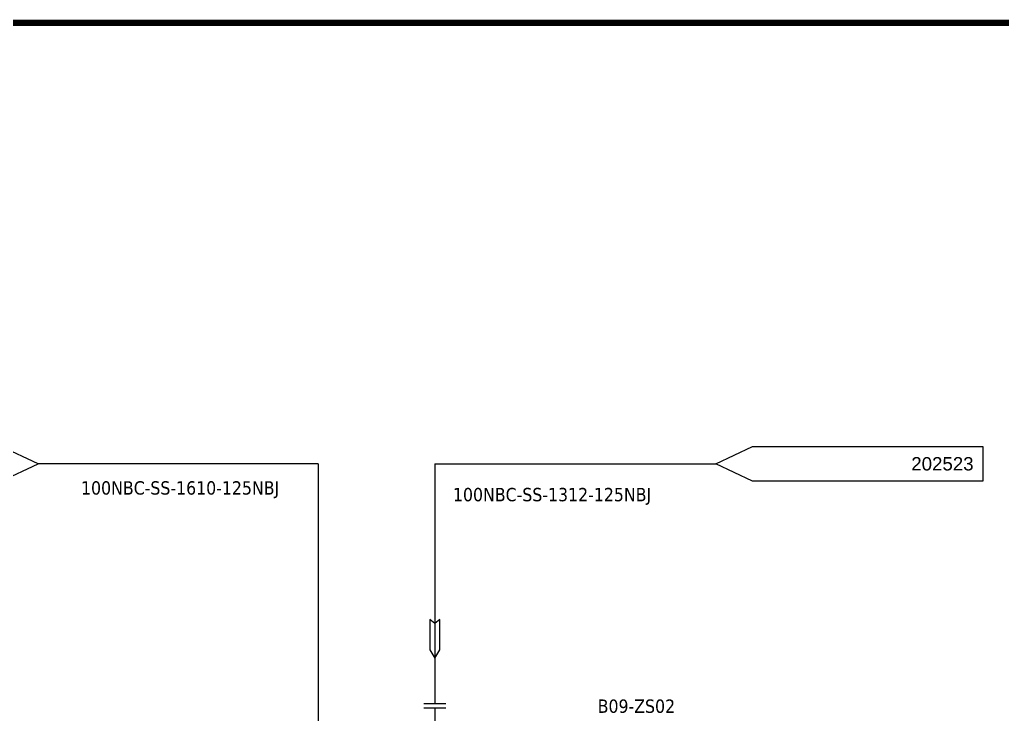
# Model space of a CAD drawing. Header units: millimetres. Extents: x 24306 to 29428, y 5751 to 9375.
# Drawn here: x 26177 to 26999, y 8794 to 9375 of the extents above; entities that cross this region are included whole.
import ezdxf

# ---------------------------------------------------------------- set-up
doc = ezdxf.new("R2010")
doc.units = ezdxf.units.MM
doc.layers.add('HW LINE', color=1, linetype='Continuous')
doc.layers.add('Reference', color=6, linetype='Continuous')
doc.layers.add('TITLE TEXT', color=7, linetype='Continuous', lineweight=20)

msp = doc.modelspace()

# ---------------------------------------------------------------- linework, layer by layer
for p, q in [((26426.89, 9003.58), (26192.9, 9003.58)), ((26524.55, 9003.58), (26759.35, 9003.58))]:
    msp.add_line(p, q)
at = {"linetype": 'Continuous', "lineweight": -3}
for p, q in [((26515.42, 8803.17), (26533.67, 8803.17)), ((26515.42, 8799.37), (26533.67, 8799.37))]:
    msp.add_line(p, q, dxfattribs=at)
for points in [[(26426.89, 9003.58), (26426.89, 8749.06)], [(26524.55, 9003.58), (26524.55, 8803.17)], [(26524.55, 8799.37), (26524.55, 8728.07), (26524.55, 8728.07)]]:
    msp.add_lwpolyline(points)
at = {"layer": 'HW LINE'}
msp.add_lwpolyline([(26520.45, 8847.89), (26524.54, 8841.01), (26528.63, 8847.89), (26528.63, 8873.29), (26524.54, 8869.85), (26520.45, 8873.29), (26520.45, 8847.89)], close=True, dxfattribs=at)
at = {"layer": 'Reference'}
for points in [[(26162.11, 9018.13), (25969.64, 9018.13), (25969.64, 8989.02), (26162.11, 8989.02), (26192.9, 9003.58)], [(26790.15, 9018.13), (26982.61, 9018.13), (26982.61, 8989.02), (26790.15, 8989.02), (26759.35, 9003.58)]]:
    msp.add_lwpolyline(points, close=True, dxfattribs=at)
at = {"layer": 'TITLE TEXT', "ltscale": 5, "const_width": 5.38}
msp.add_lwpolyline([(29425.11, 9372.29), (29425.11, 5753.63), (24309.07, 5753.63), (24309.07, 9372.29)], close=True, dxfattribs=at)

# ---------------------------------------------------------------- texts
at = {"insert": (26974.8, 9009.11), "char_height": 11.1664, "attachment_point": 3}
msp.add_mtext_dynamic_manual_height_columns('{\\fArial|b0|i0|c0|p34;202523}', width=282.3154, gutter_width=8.96, heights=[0], dxfattribs=at)
at = {"char_height": 11.1664, "width": 777.1843, "attachment_point": 1}
for s, insert in [('\\pxt9;{\\fTahoma|b0|i0|c0|p34;100NBC-SS-1610-125NBJ}', (26228.76, 8988.94)), ('\\pxt9;{\\fTahoma|b0|i0|c0|p34;100NBC-SS-1312-125NBJ}', (26539.64, 8983.36)), ('{\\fTahoma|b0|i0|c0|p34;B09-ZS02}', (26660.61, 8806.42))]:
    msp.add_mtext(s, dxfattribs=dict(at, insert=insert))

doc.saveas('drawing.dxf')
